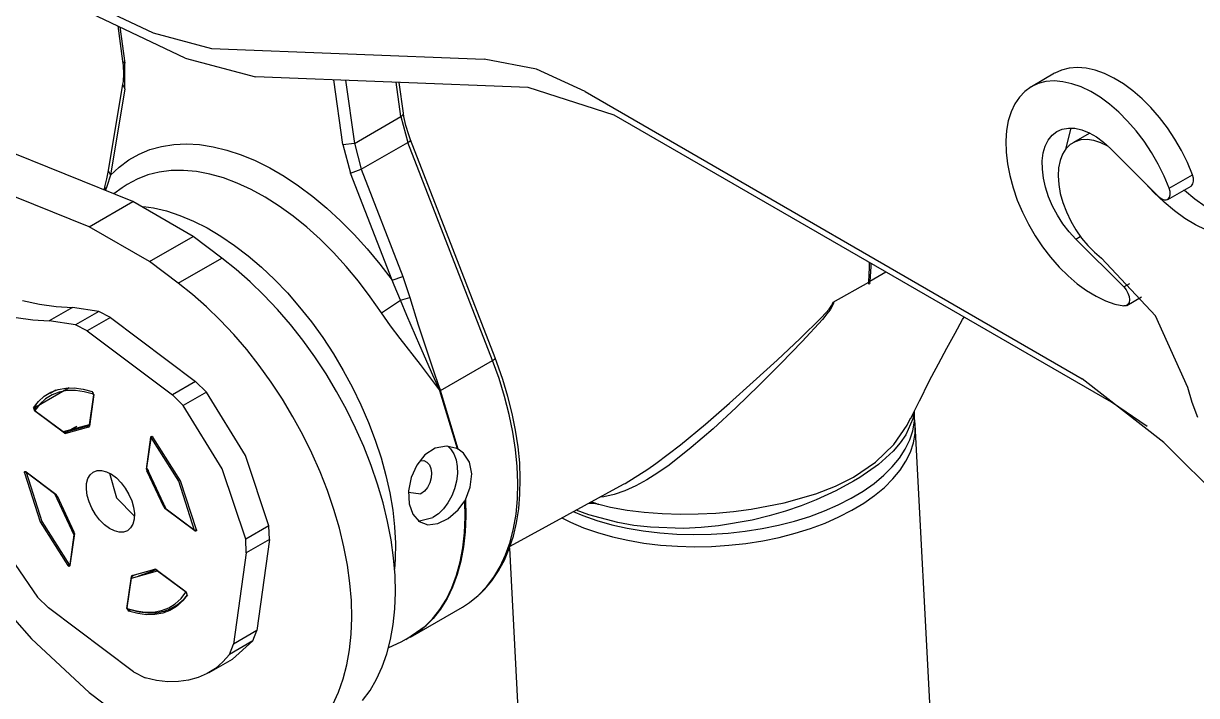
# Model space of a CAD drawing. Extents: x 0 to 258, y 0 to 184.
# Drawn here: x 39.89 to 54.13, y 133.31 to 141.47 of the extents above; entities that cross this region are included whole.
import ezdxf

# ---------------------------------------------------------------- set-up
doc = ezdxf.new("R2010")
doc.units = 0

msp = doc.modelspace()

# ---------------------------------------------------------------- linework, layer by layer
for p, q in [((29.500602, 147.039983), (41.45896, 141.358063)), ((41.850014, 141.05247), (29.891391, 146.734655)), ((41.029277, 141.442465), (41.089337, 141.016222)), ((41.055471, 141.43003), (41.117648, 140.989499)), ((41.459039, 141.35804), (42.168616, 141.168379)), ((42.168571, 141.168357), (45.48168, 141.03977)), ((41.089292, 141.016339), (41.095748, 140.961096)), ((41.089292, 141.016339), (41.117603, 140.98946)), ((41.095748, 140.961096), (41.100193, 140.860221)), ((41.117767, 140.677426), (41.117603, 140.98946)), ((41.849971, 141.052544), (42.701465, 140.82495)), ((46.117988, 140.916776), (45.481632, 141.039722)), ((46.706863, 140.646055), (46.117988, 140.916776)), ((52.587054, 140.92982), (52.493717, 140.905981)), ((52.687132, 140.937625), (52.587054, 140.92982)), ((52.792775, 140.929317), (52.687132, 140.937625)), ((52.902738, 140.905002), (52.792775, 140.929317)), ((41.100193, 140.860221), (41.094505, 140.767205)), ((46.01455, 140.696341), (42.701442, 140.824929)), ((43.763478, 140.002605), (43.652882, 140.787887)), ((43.796286, 140.782331), (43.903971, 140.017421)), ((52.409786, 140.867262), (52.126946, 140.704014)), ((52.40429, 140.774343), (52.304212, 140.766538)), ((52.509933, 140.766035), (52.40429, 140.774343)), ((52.493717, 140.905981), (52.409886, 140.867368)), ((53.015726, 140.864944), (52.902738, 140.905002)), ((53.130412, 140.809623), (53.015726, 140.864944)), ((53.245442, 140.739691), (53.130412, 140.809623)), ((41.089867, 140.734706), (40.914977, 139.686957)), ((41.117648, 140.677556), (40.943023, 139.629543)), ((41.089806, 140.734486), (41.117767, 140.677426)), ((41.094505, 140.767205), (41.089848, 140.734701)), ((44.46965, 140.344181), (44.411177, 140.758518)), ((44.499018, 140.383869), (44.446366, 140.757195)), ((47.060409, 140.360236), (46.014481, 140.696294)), ((46.706964, 140.646071), (52.745541, 137.159925)), ((52.048728, 140.648259), (51.981825, 140.578766)), ((52.125377, 140.70312), (52.048728, 140.648259)), ((52.210875, 140.742699), (52.125377, 140.70312)), ((52.304212, 140.766538), (52.210875, 140.742699)), ((52.619896, 140.74172), (52.509933, 140.766035)), ((52.732884, 140.701662), (52.619896, 140.74172)), ((52.84757, 140.64634), (52.732884, 140.701662)), ((52.9626, 140.576408), (52.84757, 140.64634)), ((53.359467, 140.655971), (53.245442, 140.739691)), ((53.471139, 140.559449), (53.359467, 140.655971)), ((51.925461, 140.495459), (51.880294, 140.399315)), ((51.981825, 140.578766), (51.925461, 140.495459)), ((53.076622, 140.492689), (52.9626, 140.576408)), ((53.188297, 140.396169), (53.076622, 140.492689)), ((53.579147, 140.451263), (53.471139, 140.559449)), ((43.903971, 140.017421), (44.46965, 140.344181)), ((44.469528, 140.344073), (44.48199, 140.35254)), ((44.469528, 140.344073), (44.553658, 140.029084)), ((44.48199, 140.35254), (44.491303, 140.361668)), ((44.491303, 140.361668), (44.497098, 140.371113)), ((44.497098, 140.371113), (44.499214, 140.380532)), ((44.505244, 140.34393), (44.498947, 140.38398)), ((44.499214, 140.380532), (44.499003, 140.383972)), ((44.529427, 140.232895), (44.505244, 140.34393)), ((53.099024, 136.874175), (47.060447, 140.360321)), ((51.880294, 140.399315), (51.846859, 140.291471)), ((53.296305, 140.287981), (53.188297, 140.396169)), ((53.682221, 140.332683), (53.579147, 140.451263)), ((41.213162, 139.309397), (38.661788, 140.3418)), ((44.563831, 140.119312), (44.529427, 140.232895)), ((51.846859, 140.291471), (51.82556, 140.173189)), ((52.50222, 140.189884), (52.576102, 140.203008)), ((52.604421, 140.203778), (52.541312, 139.943775)), ((52.576102, 140.203008), (52.65611, 140.199912)), ((52.65611, 140.199912), (52.740612, 140.180624)), ((53.399379, 140.1694), (53.296305, 140.287981)), ((53.779146, 140.205106), (53.682221, 140.332683)), ((53.868781, 140.070034), (53.779146, 140.205106)), ((44.585659, 140.059757), (44.563831, 140.119312)), ((45.613971, 137.412337), (44.585537, 140.059755)), ((44.585725, 140.056336), (44.585656, 140.059776)), ((51.82556, 140.173189), (51.816617, 140.045869)), ((52.295512, 139.985031), (52.331546, 140.057289)), ((52.331546, 140.057289), (52.378684, 140.11627)), ((52.378684, 140.11627), (52.435963, 140.16077)), ((52.435963, 140.16077), (52.50222, 140.189884)), ((52.835764, 140.141775), (52.630712, 140.023242)), ((52.728312, 140.058511), (52.658988, 140.037662)), ((52.804438, 140.063406), (52.728312, 140.058511)), ((52.740612, 140.180624), (52.82789, 140.145546)), ((52.885807, 140.052267), (52.804438, 140.063406)), ((52.82789, 140.145546), (52.916163, 140.095394)), ((52.916163, 140.095394), (53.00364, 140.031188)), ((53.496304, 140.041824), (53.399379, 140.1694)), ((53.950071, 139.929056), (53.868781, 140.070034)), ((40.682938, 139.003275), (38.131564, 140.035678)), ((41.288526, 139.88582), (41.421437, 139.940798)), ((41.421437, 139.940798), (41.562126, 139.980033)), ((41.562126, 139.980033), (41.70988, 140.003316)), ((41.70988, 140.003316), (41.863949, 140.01054)), ((41.863949, 140.01054), (42.023553, 140.001676)), ((42.023553, 140.001676), (42.187883, 139.976752)), ((42.187883, 139.976752), (42.356108, 139.935906)), ((42.356108, 139.935906), (42.527372, 139.879343)), ((43.763504, 140.002658), (43.903844, 140.017501)), ((43.763504, 140.002658), (43.856047, 139.65617)), ((43.903844, 140.017509), (43.987974, 139.70252)), ((43.987844, 139.702568), (44.553787, 140.029063)), ((44.553658, 140.029084), (44.566278, 140.036942)), ((45.581957, 137.381646), (44.553787, 140.029063)), ((44.566278, 140.036942), (44.576068, 140.044298)), ((44.576068, 140.044298), (44.582629, 140.050833)), ((44.582629, 140.050833), (44.585725, 140.056336)), ((51.816617, 140.045869), (51.820162, 139.911003)), ((52.271303, 139.900965), (52.295512, 139.985031)), ((52.546231, 139.950146), (52.505094, 139.885257)), ((52.59788, 140.001292), (52.546231, 139.950146)), ((52.658988, 140.037662), (52.59788, 140.001292)), ((52.970768, 140.025295), (52.885807, 140.052267)), ((53.057585, 139.983057), (52.970768, 140.025295)), ((53.00364, 140.031188), (53.088536, 139.954234)), ((53.060707, 139.981205), (53.057585, 139.983057)), ((53.672376, 139.371839), (53.088706, 139.954186)), ((53.585939, 139.906752), (53.496304, 140.041824)), ((54.022062, 139.783834), (53.950071, 139.929056)), ((41.048689, 139.72983), (41.164066, 139.81538)), ((41.164066, 139.81538), (41.288526, 139.88582)), ((42.527372, 139.879343), (42.700809, 139.80735)), ((42.700809, 139.80735), (42.87554, 139.720287)), ((51.820162, 139.911003), (51.836143, 139.770184)), ((52.259423, 139.806805), (52.271303, 139.900965)), ((52.260217, 139.704465), (52.259423, 139.806805)), ((52.475307, 139.807956), (52.457474, 139.719816)), ((52.505094, 139.885257), (52.475307, 139.807956)), ((53.66723, 139.765776), (53.585939, 139.906752)), ((54.083903, 139.636073), (54.022062, 139.783834)), ((40.914742, 139.686679), (40.895163, 139.585423)), ((40.915054, 139.68688), (40.942978, 139.629606)), ((40.942978, 139.629606), (41.048689, 139.72983)), ((41.395349, 139.633699), (41.264862, 139.582965)), ((41.533599, 139.668386), (41.395349, 139.633699)), ((41.678844, 139.686828), (41.533599, 139.668386)), ((41.830284, 139.688944), (41.678844, 139.686828)), ((41.987073, 139.674683), (41.830284, 139.688944)), ((42.148344, 139.644158), (41.987073, 139.674683)), ((42.3132, 139.597523), (42.148344, 139.644158)), ((42.87554, 139.720287), (43.050678, 139.6186)), ((43.856047, 139.65617), (43.987974, 139.70252)), ((44.3617, 138.354517), (43.856082, 139.656266)), ((43.987844, 139.702568), (44.493462, 138.401084)), ((51.836143, 139.770184), (51.86438, 139.625066)), ((52.273472, 139.596028), (52.260217, 139.704465)), ((52.457474, 139.719816), (52.451971, 139.622632)), ((53.73922, 139.620552), (53.66723, 139.765776)), ((53.800963, 139.47291), (54.083802, 139.636157)), ((54.095222, 139.594803), (54.083871, 139.63607)), ((40.871586, 139.488255), (40.86259, 139.451214)), ((40.895163, 139.585423), (40.8709, 139.487702)), ((40.871451, 139.487562), (40.882457, 139.447525)), ((40.898308, 139.492811), (40.88246, 139.447525)), ((40.942978, 139.629606), (40.898308, 139.492811)), ((41.142863, 139.516465), (41.096735, 139.485628)), ((41.264862, 139.582965), (41.142863, 139.516465)), ((42.480726, 139.535044), (42.3132, 139.597523)), ((42.649996, 139.457064), (42.480726, 139.535044)), ((43.050678, 139.6186), (43.225334, 139.502799)), ((43.225334, 139.502799), (43.398628, 139.373477)), ((51.86438, 139.625066), (51.904535, 139.47736)), ((52.299005, 139.483705), (52.273472, 139.596028)), ((52.451971, 139.622632), (52.458903, 139.518389)), ((52.458903, 139.518389), (52.478138, 139.409209)), ((53.616787, 139.418019), (53.508803, 139.534967)), ((53.801061, 139.47279), (53.73922, 139.620552)), ((53.783765, 139.33612), (54.066604, 139.499368)), ((54.066488, 139.499389), (54.072388, 139.503384)), ((54.072388, 139.503384), (54.089216, 139.525265)), ((54.089216, 139.525265), (54.097074, 139.556703)), ((54.097074, 139.556703), (54.095222, 139.594803)), ((40.88455, 139.442482), (40.882433, 139.44751)), ((41.082987, 139.47582), (40.98271, 139.40253)), ((41.096746, 139.48561), (41.082987, 139.47582)), ((42.820067, 139.364015), (42.649996, 139.457064)), ((42.989998, 139.256414), (42.820067, 139.364015)), ((43.398628, 139.373477), (43.569679, 139.231287)), ((51.904535, 139.47736), (51.956134, 139.328799)), ((52.336311, 139.369778), (52.299005, 139.483705)), ((52.384626, 139.256571), (52.336311, 139.369778)), ((52.478138, 139.409209), (52.509261, 139.297322)), ((53.738447, 139.301531), (53.616787, 139.418019)), ((53.672373, 139.371863), (53.703885, 139.34641)), ((53.703885, 139.34641), (53.735833, 139.331937)), ((53.789552, 139.340166), (53.806379, 139.362047)), ((53.812385, 139.431587), (53.801034, 139.472851)), ((53.806379, 139.362047), (53.814237, 139.393484)), ((53.814237, 139.393484), (53.812385, 139.431587)), ((53.985933, 139.444398), (53.980244, 139.449505)), ((54.110946, 139.340036), (53.985933, 139.444398)), ((40.682938, 139.003275), (41.213162, 139.309397)), ((41.9448, 138.88711), (41.213181, 139.309426)), ((41.344327, 139.252239), (41.462987, 139.234248)), ((41.462987, 139.234248), (41.622895, 139.196502)), ((43.158845, 139.134857), (42.989998, 139.256414)), ((43.569679, 139.231287), (43.737617, 139.076948)), ((51.956134, 139.328799), (52.018573, 139.181138)), ((52.442962, 139.146385), (52.384626, 139.256571)), ((52.509261, 139.297322), (52.551652, 139.185006)), ((53.735833, 139.331937), (53.765289, 139.32982)), ((53.86346, 139.197166), (53.738447, 139.301531)), ((53.765289, 139.32982), (53.789552, 139.340166)), ((54.238096, 139.24881), (54.110946, 139.340036)), ((41.622895, 139.196502), (41.785887, 139.143025)), ((41.785887, 139.143025), (41.95105, 139.074117)), ((41.95105, 139.074117), (42.117465, 138.990157)), ((43.325672, 139.000023), (43.158845, 139.134857)), ((43.737617, 139.076948), (43.901595, 138.911245)), ((52.018573, 139.181138), (52.091117, 139.036109)), ((52.510131, 139.041462), (52.442962, 139.146385)), ((52.551652, 139.185006), (52.604445, 139.074553)), ((52.604445, 139.074553), (52.666563, 138.968212)), ((53.990611, 139.105943), (53.86346, 139.197166)), ((54.118664, 139.028746), (53.990611, 139.105943)), ((41.41447, 138.580958), (40.682851, 139.003272)), ((42.117465, 138.990157), (42.284194, 138.891621)), ((43.489552, 138.852656), (43.325672, 139.000023)), ((52.091117, 139.036109), (52.17291, 138.895423)), ((52.584773, 138.943942), (52.510131, 139.041462)), ((52.66536, 138.855807), (52.584773, 138.943942)), ((52.666563, 138.968212), (52.736741, 138.868157)), ((54.246373, 138.966326), (54.118664, 139.028746)), ((41.41451, 138.581), (41.944734, 138.887123)), ((42.294513, 138.624921), (41.944734, 138.887123)), ((42.284194, 138.891621), (42.450313, 138.779056)), ((42.450313, 138.779056), (42.614886, 138.653096)), ((43.649575, 138.693575), (43.489552, 138.852656)), ((43.901595, 138.911245), (44.060782, 138.735017)), ((52.17291, 138.895423), (52.262987, 138.760737)), ((52.665373, 138.855902), (52.721464, 138.888181)), ((53.249043, 138.273555), (52.665373, 138.855902)), ((52.736741, 138.868157), (52.813547, 138.776424)), ((52.813547, 138.776424), (52.895417, 138.694882)), ((42.614886, 138.653096), (42.776996, 138.514442)), ((43.804856, 138.52366), (43.649575, 138.693575)), ((44.060782, 138.735017), (44.21437, 138.549155)), ((52.262987, 138.760737), (52.360295, 138.633634)), ((52.360295, 138.633634), (52.463681, 138.515609)), ((52.895417, 138.694882), (52.980679, 138.625196)), ((41.764024, 138.318798), (41.41451, 138.581)), ((41.764024, 138.318798), (42.294513, 138.624921)), ((42.46814, 138.487327), (42.294455, 138.624921)), ((42.776996, 138.514442), (42.935738, 138.363868)), ((43.95453, 138.343857), (43.804856, 138.52366)), ((44.21437, 138.549155), (44.361578, 138.354602)), ((50.153041, 138.331607), (50.161322, 138.514048)), ((50.161322, 138.514048), (50.161386, 138.570033)), ((50.17507, 138.521988), (50.166789, 138.339547)), ((50.175226, 138.562038), (50.17507, 138.521988)), ((52.463681, 138.515609), (52.571933, 138.40805)), ((53.633049, 137.924463), (52.980676, 138.625141)), ((42.639077, 138.337105), (42.46814, 138.487327)), ((42.935738, 138.363868), (43.09022, 138.202218)), ((44.361578, 138.35462), (44.493505, 138.400973)), ((44.388164, 138.296314), (44.361578, 138.35462)), ((44.493462, 138.401084), (44.578393, 138.144703)), ((50.360061, 138.455323), (50.166916, 138.339436)), ((52.571933, 138.40805), (52.683777, 138.312229)), ((41.93781, 138.18125), (41.764125, 138.318843)), ((42.806394, 138.175024), (42.639077, 138.337105)), ((44.09777, 138.155164), (43.95453, 138.343857)), ((44.463575, 138.111932), (44.388164, 138.296314)), ((49.718712, 138.089934), (50.153157, 138.331498)), ((50.15176, 138.314383), (50.151496, 138.317028)), ((50.153348, 138.309832), (50.15176, 138.314383)), ((50.151808, 138.316978), (50.153131, 138.33161)), ((50.151834, 138.316946), (50.152893, 138.331498)), ((50.154935, 138.308509), (50.153348, 138.309832)), ((50.156258, 138.308308), (50.154935, 138.308509)), ((50.157316, 138.308572), (50.156258, 138.308308)), ((50.158639, 138.309366), (50.157316, 138.308572)), ((50.159698, 138.310689), (50.158639, 138.309366)), ((50.161285, 138.31307), (50.159698, 138.310689)), ((50.163931, 138.318838), (50.161285, 138.31307)), ((50.165519, 138.324421), (50.163931, 138.318838)), ((50.165519, 138.324421), (50.166841, 138.339555)), ((50.165593, 138.324355), (50.166916, 138.339701)), ((52.683777, 138.312229), (52.797892, 138.229269)), ((52.797892, 138.229269), (52.91294, 138.160149)), ((53.249043, 138.273555), (53.324184, 138.316682)), ((53.24913, 138.273436), (53.277311, 138.239342)), ((53.277311, 138.239342), (53.299589, 138.199733)), ((39.874028, 138.110286), (40.08058, 138.064989)), ((40.08058, 138.064989), (40.282833, 138.036621)), ((42.108747, 138.03103), (41.93781, 138.18125)), ((42.969239, 138.001907), (42.806394, 138.175024)), ((43.09022, 138.202218), (43.239582, 138.030398)), ((44.233782, 137.958627), (44.09777, 138.155164)), ((44.233782, 137.958627), (44.463575, 138.111932)), ((44.463575, 138.111932), (44.578483, 138.144798)), ((44.540135, 137.925443), (44.463575, 138.111932)), ((44.578483, 138.144798), (44.679594, 137.814051)), ((49.703387, 138.051072), (49.711854, 138.07081)), ((49.711854, 138.07081), (49.713706, 138.083166)), ((49.721752, 138.074136), (49.713365, 138.050694)), ((49.713706, 138.083166), (49.713571, 138.086209)), ((49.723869, 138.093424), (49.721752, 138.074136)), ((52.91294, 138.160149), (53.027566, 138.10568)), ((53.027566, 138.10568), (53.140416, 138.066505)), ((53.140416, 138.066505), (53.250167, 138.04309)), ((53.287937, 138.049453), (53.465472, 138.152111)), ((53.299589, 138.199733), (53.313903, 138.15825)), ((53.31422, 138.084703), (53.300224, 138.059383)), ((53.313903, 138.15825), (53.31893, 138.118697)), ((53.31893, 138.118697), (53.31422, 138.084703)), ((40.480003, 138.025376), (40.197164, 137.862128)), ((40.282833, 138.036621), (40.480024, 138.025297)), ((40.800934, 137.976404), (40.480024, 138.025283)), ((40.800942, 137.976428), (40.518103, 137.81318)), ((40.941232, 137.903795), (40.800934, 137.976404)), ((42.276064, 137.868949), (42.108747, 138.03103)), ((43.126783, 137.818639), (42.969239, 138.001907)), ((43.239582, 138.030398), (43.382986, 137.849367)), ((44.344317, 137.800488), (44.233782, 137.958627)), ((44.699332, 137.562427), (44.540135, 137.925443)), ((49.573837, 137.897088), (49.631333, 137.958122)), ((49.643467, 137.946051), (49.587997, 137.879236)), ((49.631333, 137.958122), (49.670261, 138.003416)), ((49.681123, 137.996351), (49.643467, 137.946051)), ((49.670261, 138.003416), (49.703387, 138.051072)), ((49.713365, 138.050694), (49.681123, 137.996351)), ((53.278211, 138.045069), (53.250191, 138.042952)), ((53.300224, 138.059383), (53.278211, 138.045069)), ((54.027025, 137.051925), (53.633049, 137.924463)), ((39.797738, 137.901707), (39.999988, 137.873339)), ((39.999988, 137.873339), (40.197182, 137.862014)), ((40.518089, 137.813122), (40.197182, 137.862001)), ((40.65839, 137.740513), (40.518089, 137.813122)), ((40.941171, 137.903668), (40.658332, 137.74042)), ((40.941171, 137.903668), (41.97622, 137.12791)), ((42.438906, 137.695833), (42.276064, 137.868949)), ((43.278222, 137.626152), (43.126783, 137.818639)), ((43.382986, 137.849367), (43.519633, 137.660138)), ((44.459238, 137.647726), (44.344317, 137.800488)), ((44.679594, 137.814051), (44.788163, 137.486648)), ((49.320462, 137.649676), (49.573837, 137.897088)), ((49.587997, 137.879236), (49.344507, 137.613322)), ((51.201276, 137.714417), (51.292253, 137.877392)), ((51.292253, 137.877392), (51.309213, 137.90738)), ((40.658332, 137.74042), (41.69338, 136.964398)), ((42.59645, 137.512564), (42.438906, 137.695833)), ((43.519633, 137.660138), (43.648755, 137.463767)), ((44.706073, 137.331526), (44.459238, 137.647726)), ((49.037427, 137.384815), (49.320462, 137.649676)), ((51.100343, 137.53036), (51.201276, 137.714417)), ((42.747889, 137.320074), (42.59645, 137.512564)), ((43.422782, 137.425426), (43.278222, 137.626152)), ((44.859134, 137.20406), (44.699332, 137.562427)), ((49.344507, 137.613322), (49.083475, 137.343479)), ((50.998317, 137.340304), (51.100343, 137.53036)), ((43.55973, 137.217485), (43.422782, 137.425426)), ((43.648755, 137.463767), (43.769632, 137.261353)), ((44.788163, 137.486648), (44.874927, 137.23073)), ((44.948545, 137.015992), (45.581957, 137.381646)), ((45.661329, 137.16261), (45.581893, 137.381577)), ((45.58193, 137.381677), (45.594551, 137.389535)), ((45.594551, 137.389535), (45.60434, 137.396891)), ((45.60434, 137.396891), (45.610902, 137.403426)), ((45.610902, 137.403426), (45.613998, 137.408929)), ((45.613998, 137.408929), (45.613926, 137.412369)), ((45.634871, 137.357534), (45.613942, 137.412353)), ((45.707567, 137.150371), (45.634871, 137.357534)), ((48.749195, 137.121203), (49.037427, 137.384815)), ((42.892449, 137.119349), (42.747889, 137.320074)), ((43.688368, 137.003387), (43.55973, 137.217485)), ((43.769632, 137.261353), (43.881588, 137.054031)), ((44.937496, 137.025424), (44.706073, 137.331526)), ((44.874927, 137.23073), (44.918602, 137.102915)), ((49.083475, 137.343479), (48.816987, 137.077161)), ((50.918837, 137.188984), (50.998317, 137.340304)), ((41.97622, 137.12791), (41.69338, 136.964398)), ((42.108217, 136.996182), (41.976167, 137.127786)), ((43.029398, 136.911407), (42.892449, 137.119349)), ((44.937496, 137.025424), (44.859134, 137.20406)), ((44.918602, 137.102915), (44.940483, 137.039026)), ((45.729491, 136.943856), (45.661329, 137.16261)), ((45.770054, 136.943403), (45.707567, 137.150371)), ((48.461244, 136.863232), (48.749195, 137.121203)), ((48.816987, 137.077161), (48.541352, 136.810781)), ((50.846838, 137.049057), (50.918837, 137.188984)), ((53.73709, 136.385575), (52.745531, 137.159904)), ((40.440821, 137.049253), (40.03391, 136.815398)), ((40.067425, 136.884677), (40.137958, 136.947523)), ((40.137958, 136.947523), (40.217658, 136.995796)), ((40.232353, 136.964096), (40.152867, 136.915191)), ((40.277597, 137.020225), (40.208541, 136.980538)), ((40.217658, 136.995796), (40.305616, 137.028943)), ((40.32034, 136.997484), (40.232353, 136.964096)), ((40.305616, 137.028943), (40.400829, 137.046591)), ((40.415773, 137.014947), (40.32034, 136.997484)), ((40.400829, 137.046591), (40.502207, 137.048443)), ((40.517507, 137.01627), (40.415773, 137.014947)), ((40.502207, 137.048443), (40.60859, 137.034658)), ((40.624322, 137.001479), (40.517507, 137.01627)), ((40.60859, 137.034658), (40.718768, 137.005295)), ((40.734934, 136.970711), (40.624322, 137.001479)), ((40.735061, 136.96334), (40.684525, 136.601919)), ((40.739823, 136.970219), (40.685584, 136.582076)), ((40.739926, 136.970166), (40.71876, 137.005363)), ((40.732288, 136.992301), (40.732129, 136.994682)), ((40.733082, 136.983649), (40.732288, 136.992301)), ((40.733875, 136.977061), (40.733082, 136.983649)), ((40.734934, 136.970711), (40.733875, 136.977061)), ((40.735116, 136.96339), (40.734934, 136.970719)), ((40.739294, 136.965721), (40.735061, 136.96334)), ((41.825376, 136.8329), (41.693325, 136.964504)), ((42.108247, 136.996148), (41.825407, 136.8329)), ((42.581085, 136.228642), (42.108217, 136.996182)), ((43.808039, 136.784225), (43.688368, 137.003387)), ((43.881588, 137.054031), (43.983997, 136.842957)), ((44.942195, 137.012552), (44.937433, 137.025517)), ((44.937496, 137.025424), (44.944031, 137.028599)), ((44.940483, 137.039026), (44.944055, 137.028602)), ((44.942227, 137.012497), (44.94863, 137.016069)), ((45.157079, 136.310322), (44.942227, 137.012497)), ((44.944047, 137.028692), (44.948545, 137.015992)), ((45.165217, 136.306057), (44.948622, 137.016076)), ((45.786003, 136.726512), (45.729491, 136.943856)), ((45.82201, 136.737608), (45.770054, 136.943403)), ((50.768278, 136.892781), (50.806802, 136.96992)), ((50.806802, 136.96992), (50.846838, 137.049057)), ((54.081508, 136.870257), (54.026988, 137.052057)), ((40.006865, 136.807971), (40.067425, 136.884677)), ((40.006865, 136.807971), (40.019724, 136.770469)), ((40.043441, 136.829196), (40.006928, 136.80803)), ((40.020197, 136.794851), (40.018874, 136.78559)), ((40.018874, 136.78559), (40.019933, 136.779082)), ((40.025886, 136.806439), (40.020197, 136.794851)), ((40.08284, 136.851355), (40.02311, 136.773353)), ((40.033744, 136.81525), (40.025886, 136.806439)), ((40.03391, 136.815398), (40.033744, 136.81525)), ((40.152867, 136.915191), (40.08284, 136.851355)), ((42.298242, 136.06536), (41.825376, 136.8329)), ((43.158035, 136.697312), (43.029398, 136.911407)), ((43.918132, 136.561118), (43.808039, 136.784225)), ((43.983997, 136.842957), (44.076284, 136.629312)), ((48.168181, 136.608711), (48.461244, 136.863232)), ((48.541352, 136.810781), (48.260629, 136.55199)), ((50.708535, 136.77102), (50.768278, 136.892781)), ((53.533996, 136.57853), (53.099077, 136.874085)), ((54.147347, 136.688094), (54.081508, 136.870257)), ((40.023597, 136.77284), (40.019628, 136.770459)), ((40.382901, 136.498203), (40.019628, 136.770459)), ((40.019933, 136.779082), (40.023081, 136.77334)), ((40.02311, 136.77334), (40.029037, 136.767599)), ((40.36729, 136.514078), (40.029153, 136.767548)), ((43.277706, 136.47815), (43.158035, 136.697312)), ((45.830562, 136.511755), (45.786003, 136.726512)), ((45.863161, 136.533969), (45.82201, 136.737608)), ((50.685305, 136.672762), (50.601583, 136.478264)), ((50.620334, 136.595122), (50.657482, 136.679847)), ((50.663628, 136.676794), (50.708535, 136.77102)), ((50.698296, 136.749536), (50.685305, 136.672762)), ((50.686398, 136.529133), (50.706294, 136.642575)), ((50.706294, 136.642575), (50.70894, 136.752972)), ((50.708782, 136.752996), (50.707988, 136.76993)), ((50.716378, 136.608814), (50.708969, 136.679246)), ((37.65505, 136.627584), (39.98338, 134.001069)), ((40.684586, 136.601996), (40.367253, 136.514006)), ((40.370407, 136.511898), (40.367259, 136.514014)), ((40.379747, 136.507823), (40.370407, 136.511898)), ((40.379747, 136.507823), (40.38988, 136.506765)), ((40.382882, 136.498158), (40.399181, 136.496041)), ((40.405655, 136.511167), (40.382901, 136.498203)), ((40.38988, 136.506765), (40.402898, 136.50994)), ((40.6749, 136.572463), (40.399173, 136.496012)), ((40.402898, 136.50994), (40.411126, 136.514385)), ((40.408301, 136.512755), (40.511224, 136.572022)), ((40.411126, 136.514385), (40.411312, 136.514509)), ((40.411211, 136.514607), (40.510694, 136.571757)), ((40.689984, 136.591762), (40.411317, 136.514496)), ((40.533978, 136.57943), (40.445872, 136.52863)), ((40.6749, 136.572463), (40.682399, 136.574934)), ((40.684525, 136.578107), (40.675, 136.572551)), ((40.682399, 136.574934), (40.685668, 136.582121)), ((40.684586, 136.601996), (40.685115, 136.593662)), ((40.685115, 136.593662), (40.685645, 136.592603)), ((40.685584, 136.592659), (40.687171, 136.593717)), ((44.018089, 136.335199), (43.918132, 136.561118)), ((44.076284, 136.629312), (44.157937, 136.414293)), ((45.86292, 136.300758), (45.830562, 136.511755)), ((45.893265, 136.333455), (45.863161, 136.533969)), ((47.865731, 136.358551), (48.168181, 136.608711)), ((48.260629, 136.55199), (47.996676, 136.323978)), ((50.456671, 136.362588), (50.620334, 136.595122)), ((50.649155, 136.416338), (50.686398, 136.529133)), ((50.6941, 136.382067), (50.713996, 136.495512)), ((50.713996, 136.495512), (50.716378, 136.608814)), ((51.305945, 125.352909), (50.716454, 136.605888)), ((41.377997, 136.062964), (41.432237, 136.451107)), ((41.383818, 136.077516), (41.434354, 136.438936)), ((41.447054, 136.459574), (41.432237, 136.451107)), ((41.432277, 136.45103), (41.433335, 136.455105)), ((41.433335, 136.455105), (41.435452, 136.458201)), ((41.436462, 136.444694), (41.434346, 136.439005)), ((41.435452, 136.458201), (41.438362, 136.460053)), ((41.773775, 135.916233), (41.436462, 136.444694)), ((41.439873, 136.447744), (41.436486, 136.444649)), ((41.438362, 136.460053), (41.441934, 136.460582)), ((41.444953, 136.449861), (41.439873, 136.447744)), ((41.453404, 136.455605), (41.440174, 136.447932)), ((41.441934, 136.460582), (41.445956, 136.459788)), ((41.453631, 136.451448), (41.444953, 136.449861)), ((41.445956, 136.459788), (41.450189, 136.457936)), ((41.450189, 136.457936), (41.454396, 136.454814)), ((41.457812, 136.451345), (41.453631, 136.451448)), ((41.454396, 136.454814), (41.458338, 136.450686)), ((41.793784, 135.92142), (41.45833, 136.450829)), ((43.387802, 136.255041), (43.277706, 136.47815)), ((44.157937, 136.414293), (44.228496, 136.1991)), ((47.56612, 136.130451), (47.865731, 136.358551)), ((50.235366, 136.146792), (50.456671, 136.362588)), ((50.533307, 136.379588), (50.448527, 136.282097)), ((50.601583, 136.478264), (50.533307, 136.379588)), ((50.59482, 136.304991), (50.649155, 136.416338)), ((50.65686, 136.269275), (50.6941, 136.382067)), ((55.042386, 135.083478), (53.737199, 136.385491)), ((42.867184, 135.373733), (42.581085, 136.228642)), ((43.487758, 136.029121), (43.387802, 136.255041)), ((44.107399, 136.107618), (44.018089, 136.335199)), ((44.761374, 136.23394), (44.661377, 136.110893)), ((44.886373, 136.314847), (44.761374, 136.23394)), ((45.022517, 136.342297), (44.886373, 136.314847)), ((45.15057, 136.313471), (45.022517, 136.342297)), ((45.034579, 136.345697), (45.072783, 136.308182)), ((45.072783, 136.308182), (45.111359, 136.248627)), ((45.111359, 136.248627), (45.138587, 136.17693)), ((45.157079, 136.310322), (45.15057, 136.313471)), ((45.157036, 136.310349), (45.165238, 136.306116)), ((45.230818, 136.2558), (45.165209, 136.306057)), ((45.300803, 136.145366), (45.230818, 136.2558)), ((45.882896, 136.094674), (45.86292, 136.300758)), ((45.912156, 136.137036), (45.893265, 136.333455)), ((47.996676, 136.323978), (47.726436, 136.112242)), ((50.448527, 136.282097), (50.26869, 136.12027)), ((50.523774, 136.195869), (50.59482, 136.304991)), ((50.602525, 136.157928), (50.65686, 136.269275)), ((41.389375, 136.069578), (41.377997, 136.062964)), ((41.618765, 135.575605), (41.383929, 136.077616)), ((44.185609, 135.879539), (44.107399, 136.107618)), ((44.228496, 136.1991), (44.287569, 135.984938)), ((44.661377, 136.110893), (44.593586, 135.959734)), ((44.701832, 136.164482), (44.702626, 136.164651)), ((44.702626, 136.164651), (44.746107, 136.16518)), ((44.746107, 136.16518), (44.784623, 136.148617)), ((44.784623, 136.148617), (44.815052, 136.116336)), ((44.815052, 136.116336), (44.834922, 136.070954)), ((44.834922, 136.070954), (44.842648, 136.016151)), ((45.138587, 136.17693), (45.153483, 136.09568)), ((45.153483, 136.09568), (45.1556, 136.007814)), ((45.329298, 136.003245), (45.300803, 136.145366)), ((45.89041, 135.894626), (45.882896, 136.094674)), ((45.91967, 135.945666), (45.912156, 136.137036)), ((47.46927, 136.062559), (47.56612, 136.130451)), ((47.726436, 136.112242), (47.591319, 136.017437)), ((49.967211, 135.963975), (50.235366, 136.146792)), ((50.26869, 136.12027), (50.041466, 135.961189)), ((50.333653, 135.987338), (50.436515, 136.089734)), ((50.436515, 136.089734), (50.523774, 136.195869)), ((50.531479, 136.048803), (50.602525, 136.157928)), ((39.896105, 136.022845), (39.896634, 136.027317)), ((39.89637, 136.017739), (39.896105, 136.022845)), ((39.911678, 136.026716), (39.896333, 136.01772)), ((39.89637, 136.017739), (40.087748, 135.420932)), ((39.896634, 136.027317), (39.898222, 136.030915)), ((39.898222, 136.030915), (39.900868, 136.033296)), ((39.900868, 136.033296), (39.904122, 136.034619)), ((39.904122, 136.034619), (39.907932, 136.034569)), ((39.907932, 136.034569), (39.912086, 136.033246)), ((39.912086, 136.033246), (39.916346, 136.0306)), ((39.918822, 136.028833), (39.912472, 136.025128)), ((39.912663, 136.025012), (39.912644, 136.024824)), ((39.914515, 136.024806), (39.912663, 136.025012)), ((39.918298, 136.023747), (39.914515, 136.024806)), ((39.916176, 136.030685), (40.279449, 135.758429)), ((39.918298, 136.023747), (40.107757, 135.42612)), ((39.924545, 136.020353), (39.918301, 136.023739)), ((39.927553, 136.022218), (39.924643, 136.020366)), ((39.924643, 136.020366), (40.26278, 135.766631)), ((40.652283, 135.887469), (40.66755, 135.94683)), ((40.66755, 135.94683), (40.694754, 135.994143)), ((40.694754, 135.994143), (40.732714, 136.02734)), ((40.732714, 136.02734), (40.779762, 136.044962)), ((40.779762, 136.044962), (40.833851, 136.046285)), ((40.833851, 136.046285), (40.892609, 136.031177)), ((40.892609, 136.031177), (40.953474, 136.000342)), ((40.932059, 136.012876), (41.015076, 135.714075)), ((40.953474, 136.000342), (41.013783, 135.955122)), ((41.013783, 135.955122), (41.070899, 135.897491)), ((41.378019, 136.06298), (41.384316, 136.040543)), ((41.588349, 135.604349), (41.384302, 136.040543)), ((41.40181, 136.050793), (41.384347, 136.040474)), ((42.58434, 135.210451), (42.298242, 136.06536)), ((43.577068, 135.801543), (43.487758, 136.029121)), ((44.287569, 135.984938), (44.334824, 135.773005)), ((44.593586, 135.959734), (44.562333, 135.797026)), ((44.837568, 135.956369), (44.820132, 135.896446)), ((44.842648, 136.016151), (44.837568, 135.956369)), ((45.1556, 136.007814), (45.144672, 135.916509)), ((45.311995, 135.844828), (45.329298, 136.003245)), ((45.915728, 135.76031), (45.91967, 135.945666)), ((47.192383, 135.889755), (47.46927, 136.062559)), ((47.457744, 135.932948), (47.321278, 135.858068)), ((47.591319, 136.017437), (47.457744, 135.932948)), ((49.747271, 135.853486), (49.967211, 135.963975)), ((50.041466, 135.961189), (49.967039, 135.916057)), ((50.215911, 135.889392), (50.333653, 135.987338)), ((50.341355, 135.840272), (50.444217, 135.942671)), ((50.444217, 135.942671), (50.531479, 136.048803)), ((40.649637, 135.818656), (40.652283, 135.887469)), ((40.659692, 135.743395), (40.649637, 135.818656)), ((41.070899, 135.897491), (41.122328, 135.829972)), ((41.122328, 135.829972), (41.165823, 135.75551)), ((41.963234, 135.318607), (41.773775, 135.916233)), ((41.985162, 135.324613), (41.793784, 135.92142)), ((43.655277, 135.573464), (43.577068, 135.801543)), ((44.252316, 135.652122), (44.185609, 135.879539)), ((44.560725, 135.784252), (44.711944, 135.76208)), ((44.562333, 135.797026), (44.569424, 135.642473)), ((44.754648, 135.795224), (44.711921, 135.762122)), ((44.791721, 135.841241), (44.754648, 135.795224)), ((44.820132, 135.896446), (44.791721, 135.841241)), ((45.121204, 135.825061), (45.086041, 135.736781)), ((45.144672, 135.916509), (45.121204, 135.825061)), ((45.252138, 135.68864), (45.311995, 135.844828)), ((45.79574, 135.127134), (47.172101, 135.878549)), ((45.885383, 135.701697), (45.89041, 135.894626)), ((47.187491, 135.797754), (47.059745, 135.754008)), ((47.171571, 135.879608), (47.180038, 135.883841)), ((47.179948, 135.883775), (47.192383, 135.889755)), ((47.321278, 135.858068), (47.187491, 135.797754)), ((49.510083, 135.761091), (49.747271, 135.853486)), ((49.751346, 135.799413), (49.511869, 135.689801)), ((49.967039, 135.916057), (49.751346, 135.799413)), ((49.939189, 135.709574), (50.084114, 135.796587)), ((50.084114, 135.796587), (50.215911, 135.889392)), ((50.223616, 135.742329), (50.341355, 135.840272)), ((40.262767, 135.766747), (40.497603, 135.264735)), ((40.262767, 135.766747), (40.273271, 135.761218)), ((40.273271, 135.761218), (40.275387, 135.760688)), ((40.275215, 135.760545), (40.276009, 135.761075)), ((40.277597, 135.759752), (40.275215, 135.760545)), ((40.293183, 135.738003), (40.279451, 135.758376)), ((40.293183, 135.738003), (40.49723, 135.301811)), ((40.682049, 135.664978), (40.659692, 135.743395)), ((40.715706, 135.586831), (40.682049, 135.664978)), ((41.015076, 135.714075), (41.232315, 135.492758)), ((41.165823, 135.75551), (41.199481, 135.677363)), ((41.199481, 135.677363), (41.221838, 135.598946)), ((44.307183, 135.426525), (44.252316, 135.652122)), ((44.334824, 135.773005), (44.369995, 135.564484)), ((44.569424, 135.642473), (44.613334, 135.514462)), ((45.040445, 135.654855), (44.986068, 135.582246)), ((45.086041, 135.736781), (45.040445, 135.654855)), ((45.163945, 135.567805), (45.246108, 135.677956)), ((45.250649, 135.480508), (45.246098, 135.677951)), ((45.252022, 135.688579), (45.246201, 135.677996)), ((45.252138, 135.68864), (45.257139, 135.490779)), ((45.867868, 135.516949), (45.885383, 135.701697)), ((45.900329, 135.581923), (45.915728, 135.76031)), ((46.748408, 135.647243), (46.763198, 135.648566)), ((46.763198, 135.648566), (46.803237, 135.647508)), ((46.781396, 135.665253), (46.823639, 135.652103)), ((46.803237, 135.647508), (46.832651, 135.644042)), ((46.823639, 135.652103), (46.853516, 135.642155)), ((46.832651, 135.644042), (46.851357, 135.640629)), ((46.851357, 135.640629), (46.861649, 135.638247)), ((46.853516, 135.642155), (46.86746, 135.636916)), ((46.934018, 135.725083), (46.885803, 135.722305)), ((47.059745, 135.754008), (46.934018, 135.725083)), ((48.725441, 135.576401), (49.126451, 135.652225)), ((49.126451, 135.652225), (49.510083, 135.761091)), ((49.511869, 135.689801), (49.33091, 135.618528)), ((49.782151, 135.628963), (49.939189, 135.709574)), ((49.946894, 135.56251), (50.091819, 135.649524)), ((50.091819, 135.649524), (50.223616, 135.742329)), ((40.759201, 135.512369), (40.715706, 135.586831)), ((40.810631, 135.444848), (40.759201, 135.512369)), ((41.221838, 135.598946), (41.231892, 135.523685)), ((41.231892, 135.523685), (41.229246, 135.45487)), ((41.607391, 135.615289), (41.588341, 135.604441)), ((41.588349, 135.604349), (41.602081, 135.583976)), ((41.614535, 135.591212), (41.602099, 135.584069)), ((41.965372, 135.311548), (41.602099, 135.584069)), ((41.956905, 135.322131), (41.618768, 135.575602)), ((43.721983, 135.346047), (43.655277, 135.573464)), ((44.369995, 135.564484), (44.392881, 135.360541)), ((44.613334, 135.514462), (44.690373, 135.426507)), ((44.924875, 135.521577), (44.859079, 135.475045)), ((44.986068, 135.582246), (44.924875, 135.521577)), ((45.044266, 135.463268), (45.163945, 135.567805)), ((45.837949, 135.34138), (45.867868, 135.516949)), ((45.873519, 135.411439), (45.900329, 135.581923)), ((46.562885, 135.545958), (46.679566, 135.49805)), ((46.750826, 135.508064), (46.599315, 135.565828)), ((46.679566, 135.49805), (46.849952, 135.438688)), ((47.104854, 135.412571), (46.750826, 135.508064)), ((46.861649, 135.638247), (46.865433, 135.637189)), ((46.865713, 135.636985), (46.890055, 135.631429)), ((46.866507, 135.636985), (46.865713, 135.636985)), ((46.866507, 135.636721), (46.890055, 135.6309)), ((46.86746, 135.636916), (46.866666, 135.636985)), ((46.890134, 135.631363), (47.015063, 135.602264)), ((47.015063, 135.602264), (47.215664, 135.565873)), ((47.215664, 135.565873), (47.422735, 135.539309)), ((47.422735, 135.539309), (47.642024, 135.522164)), ((47.642024, 135.522164), (47.864459, 135.515206)), ((47.864459, 135.515206), (48.078813, 135.517851)), ((48.078813, 135.517851), (48.292729, 135.528885)), ((48.292729, 135.528885), (48.510771, 135.548622)), ((48.510771, 135.548622), (48.725441, 135.576401)), ((49.142344, 135.553697), (48.941648, 135.494634)), ((49.33091, 135.618528), (49.142344, 135.553697)), ((49.436217, 135.489155), (49.614101, 135.555316)), ((49.614101, 135.555316), (49.782151, 135.628963)), ((49.789856, 135.481897), (49.946894, 135.56251)), ((40.087748, 135.420932), (40.423202, 134.891523)), ((40.107757, 135.42612), (40.44507, 134.897658)), ((40.867749, 135.387219), (40.810631, 135.444848)), ((40.928056, 135.341999), (40.867749, 135.387219)), ((41.21398, 135.395511), (41.186775, 135.348198)), ((41.229246, 135.45487), (41.21398, 135.395511)), ((42.867071, 135.373725), (42.584231, 135.210477)), ((42.874444, 135.207527), (42.867195, 135.373733)), ((44.349931, 135.203903), (44.307183, 135.426525)), ((44.392881, 135.360541), (44.403359, 135.162321)), ((44.677284, 135.43123), (44.859002, 135.475045)), ((44.690373, 135.426507), (44.794769, 135.38752)), ((44.794769, 135.38752), (44.91693, 135.400882)), ((44.91693, 135.400882), (45.044266, 135.463268)), ((45.242817, 135.29036), (45.250649, 135.480508)), ((45.257139, 135.490779), (45.24973, 135.300187)), ((45.835425, 135.24976), (45.873519, 135.411439)), ((46.423093, 135.469636), (46.527635, 135.418231)), ((46.527635, 135.418231), (46.687271, 135.350984)), ((46.849952, 135.438688), (47.029895, 135.387629)), ((47.029895, 135.387629), (47.21813, 135.345232)), ((47.299312, 135.378858), (47.104854, 135.412571)), ((47.500234, 135.355998), (47.299312, 135.378858)), ((47.903686, 135.343377), (47.500234, 135.355998)), ((48.327397, 135.374069), (48.115275, 135.353273)), ((48.735648, 135.444197), (48.327397, 135.374069)), ((48.941648, 135.494634), (48.735648, 135.444197)), ((48.856338, 135.339927), (49.056003, 135.381081)), ((49.056003, 135.381081), (49.249749, 135.430939)), ((49.249749, 135.430939), (49.436217, 135.489155)), ((49.443921, 135.342089), (49.621803, 135.408251)), ((49.621803, 135.408251), (49.789856, 135.481897)), ((40.49773, 135.264717), (40.447194, 134.903297)), ((40.503551, 135.279269), (40.449311, 134.89139)), ((40.503514, 135.279375), (40.497216, 135.301811)), ((40.498232, 135.268019), (40.497703, 135.264738)), ((40.501513, 135.276909), (40.498232, 135.268019)), ((40.501434, 135.276888), (40.503551, 135.281915)), ((40.503286, 135.277946), (40.501434, 135.276888)), ((40.98892, 135.311164), (40.928056, 135.341999)), ((41.047681, 135.296057), (40.98892, 135.311164)), ((41.101767, 135.29738), (41.047681, 135.296057)), ((41.148818, 135.315001), (41.101767, 135.29738)), ((41.186775, 135.348198), (41.148818, 135.315001)), ((41.956987, 135.322002), (41.963231, 135.318615)), ((41.963234, 135.318607), (41.968261, 135.318343)), ((41.969446, 135.309106), (41.965186, 135.311752)), ((41.98548, 135.32319), (41.965372, 135.311548)), ((41.968261, 135.318343), (41.973553, 135.31993)), ((41.9736, 135.307783), (41.969446, 135.309106)), ((41.973553, 135.31993), (41.980617, 135.324878)), ((41.97741, 135.307733), (41.9736, 135.307783)), ((41.975161, 135.320809), (41.984951, 135.326365)), ((41.980665, 135.309056), (41.97741, 135.307733)), ((41.980617, 135.324878), (41.984109, 135.329005)), ((41.98331, 135.311437), (41.980665, 135.309056)), ((41.984898, 135.315035), (41.98331, 135.311437)), ((41.985427, 135.319507), (41.984898, 135.315035)), ((41.985162, 135.324613), (41.985427, 135.319507)), ((43.776852, 135.12045), (43.721983, 135.346047)), ((45.222629, 135.108534), (45.242817, 135.29036)), ((45.24973, 135.300187), (45.22994, 135.117892)), ((45.786262, 135.097744), (45.835425, 135.24976)), ((45.79579, 135.175952), (45.837949, 135.34138)), ((46.687271, 135.350984), (46.857657, 135.291625)), ((46.857657, 135.291625), (47.0376, 135.240566)), ((47.0376, 135.240566), (47.225835, 135.198166)), ((47.21813, 135.345232), (47.413339, 135.311789)), ((47.413339, 135.311789), (47.614153, 135.287527)), ((47.614153, 135.287527), (47.819162, 135.272631)), ((47.819162, 135.272631), (48.026926, 135.267207)), ((48.115275, 135.353273), (47.903686, 135.343377)), ((48.026926, 135.267207), (48.235991, 135.271281)), ((48.235991, 135.271281), (48.44489, 135.284828)), ((48.44489, 135.284828), (48.652157, 135.307767)), ((48.652157, 135.307767), (48.856338, 135.339927)), ((48.864043, 135.192861), (49.063708, 135.234015)), ((49.063708, 135.234015), (49.257454, 135.283875)), ((49.257454, 135.283875), (49.443921, 135.342089)), ((42.591603, 135.044248), (42.584353, 135.210451)), ((42.874479, 135.207567), (42.59164, 135.044319)), ((42.874479, 135.207567), (42.719698, 134.10161)), ((43.819598, 134.897825), (43.776852, 135.12045)), ((44.38034, 134.985381), (44.349931, 135.203903)), ((44.403359, 135.162321), (44.401506, 134.970927)), ((45.190194, 134.936007), (45.222629, 135.108534)), ((45.22994, 135.117892), (45.197883, 134.944884)), ((45.726324, 134.956168), (45.786262, 135.097744)), ((45.741622, 135.021565), (45.79579, 135.175952)), ((45.788331, 135.104115), (46.313, 125.091236)), ((47.225835, 135.198166), (47.421044, 135.164726)), ((47.421044, 135.164726), (47.621857, 135.140463)), ((47.621857, 135.140463), (47.826864, 135.125567)), ((47.826864, 135.125567), (48.034631, 135.120143)), ((48.034631, 135.120143), (48.243696, 135.124218)), ((48.243696, 135.124218), (48.452595, 135.137765)), ((48.452595, 135.137765), (48.659861, 135.160704)), ((48.659861, 135.160704), (48.864043, 135.192861)), ((42.59164, 135.044319), (42.436859, 133.938362)), ((44.398252, 134.772082), (44.38034, 134.985381)), ((44.401506, 134.970927), (44.393357, 134.848589)), ((45.145691, 134.773712), (45.190194, 134.936007)), ((45.197883, 134.944884), (45.153732, 134.782094)), ((45.655966, 134.825713), (45.726324, 134.956168)), ((45.675741, 134.879061), (45.741622, 135.021565)), ((39.783782, 134.905426), (40.056157, 134.509454)), ((40.441374, 134.901974), (40.423117, 134.891655)), ((40.427136, 134.887538), (40.423194, 134.891665)), ((40.431343, 134.884416), (40.427136, 134.887538)), ((40.435577, 134.882564), (40.431343, 134.884416)), ((40.439598, 134.88177), (40.435577, 134.882564)), ((40.44317, 134.882299), (40.439598, 134.88177)), ((40.442697, 134.895094), (40.450369, 134.899592)), ((40.442792, 134.895261), (40.442908, 134.895277)), ((40.442908, 134.895277), (40.445025, 134.897658)), ((40.446081, 134.884151), (40.44317, 134.882299)), ((40.44507, 134.897658), (40.447186, 134.903347)), ((40.448197, 134.887247), (40.446081, 134.884151)), ((40.447194, 134.903297), (40.451163, 134.905678)), ((40.449256, 134.891322), (40.448197, 134.887247)), ((41.196949, 134.740358), (41.514281, 134.828345)), ((41.206635, 134.769891), (41.482362, 134.846342)), ((41.285936, 134.76864), (41.49965, 134.843445)), ((41.435677, 134.813867), (41.49362, 134.847205)), ((41.484889, 134.847734), (41.482243, 134.846411)), ((41.49865, 134.844194), (41.482352, 134.846311)), ((41.498647, 134.844295), (41.86192, 134.571774)), ((41.507379, 134.83768), (41.506585, 134.837415)), ((41.506585, 134.837302), (41.511532, 134.830661)), ((41.511532, 134.830661), (41.514284, 134.828279)), ((41.514258, 134.82842), (41.852395, 134.574684)), ((43.85001, 134.679306), (43.819598, 134.897825)), ((45.575583, 134.706936), (45.655966, 134.825713)), ((45.598506, 134.749217), (45.675741, 134.879061)), ((41.141725, 134.372278), (41.195964, 134.760157)), ((41.146487, 134.378893), (41.197023, 134.740313)), ((41.199136, 134.76742), (41.195866, 134.760234)), ((41.211839, 134.769418), (41.195964, 134.760157)), ((41.196949, 134.740358), (41.200018, 134.75073)), ((41.206635, 134.769891), (41.199136, 134.76742)), ((41.200018, 134.75073), (41.200811, 134.752582)), ((41.206794, 134.760443), (41.200841, 134.752532)), ((41.217853, 134.767798), (41.206794, 134.760443)), ((41.219248, 134.768888), (41.214485, 134.765978)), ((41.22669, 134.770947), (41.217853, 134.767798)), ((41.226905, 134.771), (41.22669, 134.770947)), ((43.867922, 134.466004), (43.85001, 134.679306)), ((44.403597, 134.565085), (44.398252, 134.772082)), ((45.089361, 134.622524), (45.145691, 134.773712)), ((45.153732, 134.782094), (45.097722, 134.630403)), ((45.485566, 134.600296), (45.575583, 134.706936)), ((45.510337, 134.632737), (45.598506, 134.749217)), ((40.056157, 134.509454), (40.188207, 134.377851)), ((41.798692, 134.490999), (41.858425, 134.568999)), ((41.87467, 134.534383), (41.81411, 134.457678)), ((41.876093, 134.537418), (41.823174, 134.472931)), ((41.852395, 134.574684), (41.85557, 134.576537)), ((41.858425, 134.569012), (41.852498, 134.574753)), ((41.862743, 134.563987), (41.858377, 134.569014)), ((41.87467, 134.534383), (41.861811, 134.571885)), ((41.867161, 134.55941), (41.862743, 134.563987)), ((41.872797, 134.554171), (41.867161, 134.55941)), ((41.874913, 134.552584), (41.872797, 134.554171)), ((44.396321, 134.36545), (44.403597, 134.565085)), ((45.021506, 134.483258), (45.089361, 134.622524)), ((45.097722, 134.630403), (45.030158, 134.490629)), ((45.303216, 134.442443), (45.409335, 134.528144)), ((45.409335, 134.528144), (45.411716, 134.530261)), ((45.411716, 134.530261), (45.510337, 134.632737)), ((45.419807, 134.537958), (45.485566, 134.600296)), ((41.223216, 133.601813), (40.188168, 134.377835)), ((41.141606, 134.372189), (41.162772, 134.336988)), ((41.146223, 134.374924), (41.141725, 134.372278)), ((41.146416, 134.378962), (41.146598, 134.371633)), ((41.146598, 134.371643), (41.257213, 134.340872)), ((41.146598, 134.371643), (41.148715, 134.366008)), ((41.148715, 134.366008), (41.152843, 134.361351)), ((41.152843, 134.361351), (41.160674, 134.356721)), ((41.561195, 134.344868), (41.649179, 134.378258)), ((41.675561, 134.364952), (41.589386, 134.332607)), ((41.649179, 134.378258), (41.728665, 134.427164)), ((41.743574, 134.394829), (41.663874, 134.346558)), ((41.753779, 134.4119), (41.675561, 134.364952)), ((41.708462, 134.382333), (41.777518, 134.422285)), ((41.728665, 134.427164), (41.798692, 134.490999)), ((41.81411, 134.457678), (41.743574, 134.394829)), ((41.823174, 134.472931), (41.753779, 134.4119)), ((43.873266, 134.25901), (43.867922, 134.466004)), ((44.376477, 134.174193), (44.396321, 134.36545)), ((44.58395, 134.021706), (45.217361, 134.38736)), ((44.951405, 134.363529), (44.861889, 134.24979)), ((44.942491, 134.356668), (45.021506, 134.483258)), ((45.030158, 134.490629), (44.951405, 134.363529)), ((45.217279, 134.387286), (45.303216, 134.442443)), ((41.160674, 134.356721), (41.173189, 134.353731)), ((41.272942, 134.307696), (41.162764, 134.33706)), ((41.189614, 134.352435), (41.162891, 134.337089)), ((41.173189, 134.353731), (41.185095, 134.353916)), ((41.185095, 134.353916), (41.18532, 134.353946)), ((41.293074, 134.326045), (41.18536, 134.354033)), ((41.257213, 134.340872), (41.364027, 134.326082)), ((41.379328, 134.293912), (41.272942, 134.307696)), ((41.397077, 134.313107), (41.293074, 134.326045)), ((41.364027, 134.326082), (41.46576, 134.327405)), ((41.480703, 134.295764), (41.379328, 134.293912)), ((41.496216, 134.315224), (41.397077, 134.313107)), ((41.46576, 134.327405), (41.561195, 134.344868)), ((41.575916, 134.313411), (41.480703, 134.295764)), ((41.589386, 134.332607), (41.496216, 134.315224)), ((41.663874, 134.346558), (41.575916, 134.313411)), ((43.86599, 134.059375), (43.873266, 134.25901)), ((44.752754, 134.144166), (44.852747, 134.243432)), ((44.861889, 134.24979), (44.775428, 134.161998)), ((44.852747, 134.243432), (44.942491, 134.356668)), ((42.719698, 134.10161), (42.436859, 133.938362)), ((42.671869, 133.97688), (42.71982, 134.101687)), ((44.344153, 133.99229), (44.376477, 134.174193)), ((44.529837, 133.992448), (44.775431, 134.161998)), ((44.658975, 134.070379), (44.752754, 134.144166)), ((39.983415, 134.001026), (40.683075, 133.350149)), ((42.671808, 133.976991), (42.388969, 133.813479)), ((42.389027, 133.813598), (42.436978, 133.938405)), ((42.42351, 133.755943), (42.671869, 133.97688)), ((43.846147, 133.868118), (43.86599, 134.059375)), ((44.299518, 133.820663), (44.344153, 133.99229)), ((44.321483, 133.89841), (44.473883, 133.965879)), ((44.473973, 133.96581), (44.658975, 134.070379)), ((42.389027, 133.813598), (42.308054, 133.721039)), ((43.813823, 133.686212), (43.846147, 133.868118)), ((44.242804, 133.660193), (44.299518, 133.820663)), ((42.14079, 133.592552), (42.423629, 133.756065)), ((42.308054, 133.721039), (42.217062, 133.642773)), ((43.76919, 133.514588), (43.813823, 133.686212)), ((44.174298, 133.511693), (44.242804, 133.660193)), ((41.223142, 133.601842), (41.363443, 133.529232)), ((41.502476, 133.497575), (41.363443, 133.529134)), ((42.007745, 133.531307), (41.890955, 133.498924)), ((42.116713, 133.579373), (42.007745, 133.531307)), ((42.217062, 133.642773), (42.116713, 133.579373)), ((43.712474, 133.354115), (43.76919, 133.514588)), ((44.094349, 133.375922), (44.174298, 133.511693)), ((41.637392, 133.481938), (41.502476, 133.497575)), ((41.767202, 133.482467), (41.637392, 133.481938)), ((41.890955, 133.498924), (41.767202, 133.482467)), ((44.003367, 133.253569), (44.094349, 133.375922)), ((40.683202, 133.350194), (41.032717, 133.087993)), ((43.643971, 133.205616), (43.712474, 133.354115))]:
    msp.add_line(p, q)

doc.saveas('drawing.dxf')
